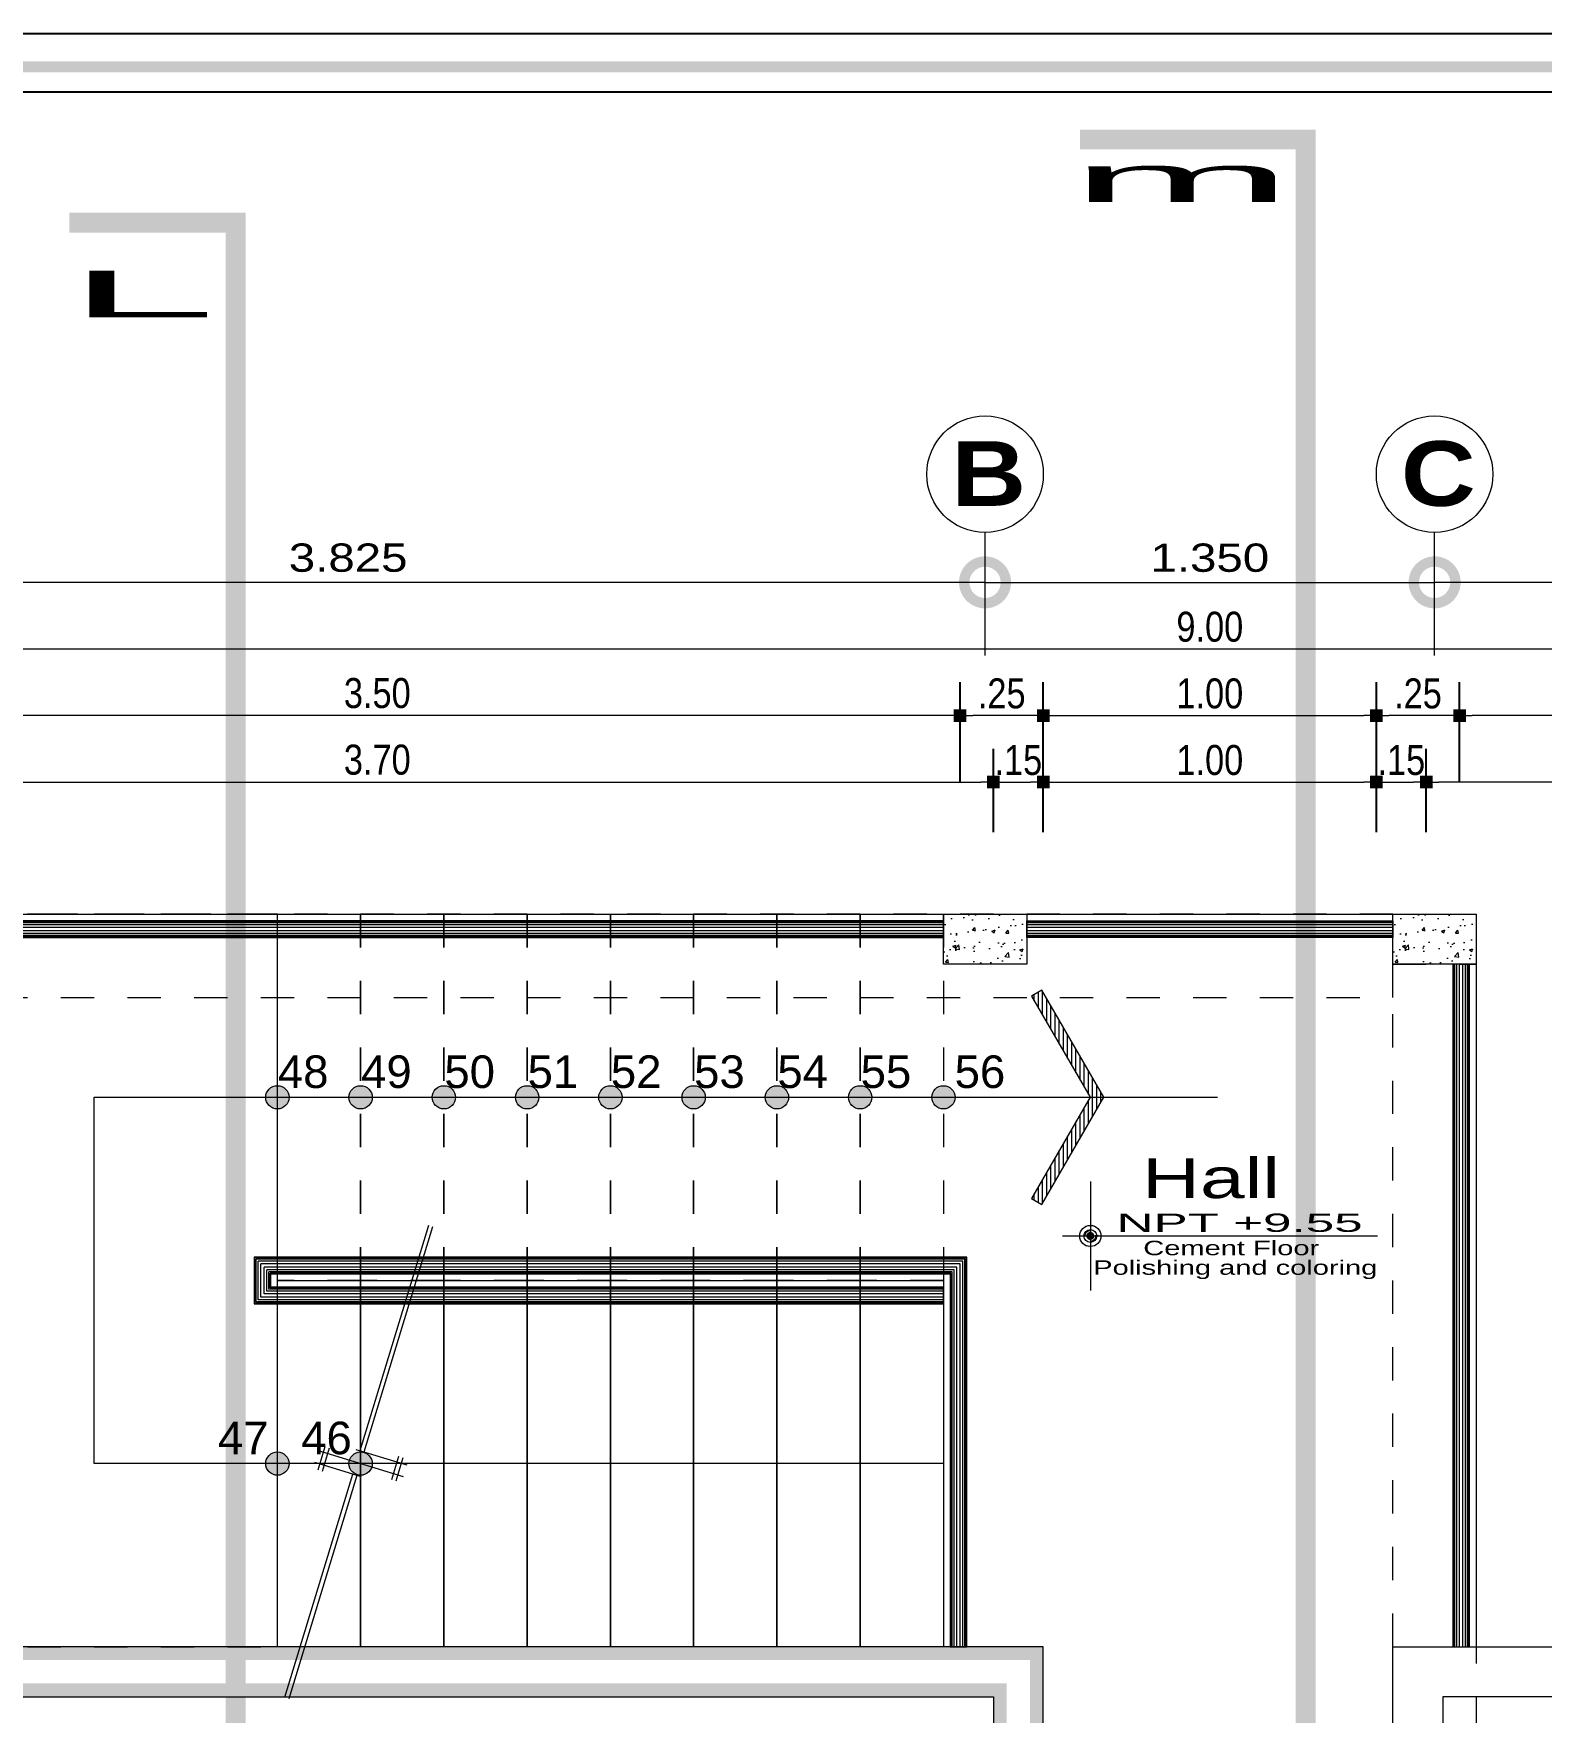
# Model space of a CAD drawing. Header units: millimetres. Extents: x 1555 to 3397, y 790 to 1592.
# Drawn here: x 1743.34 to 1747.86, y 809.64 to 814.68 of the extents above; entities that cross this region are included whole.
import ezdxf
from ezdxf.enums import TextEntityAlignment as Align

# ---------------------------------------------------------------- set-up
doc = ezdxf.new("R2010")
doc.units = ezdxf.units.MM
for name, pattern in [('ACAD_ISO10W100', [18.5, 12, -3, 0.5, -3]), ('CONTINUA', [0]), ('DASHDOT', [1, 0.5, -0.25, 0, -0.25]), ('HIDDEN2', [4.7625, 3.175, -1.5875])]:
    doc.linetypes.add(name, pattern=pattern)
doc.layers.get('0').update_dxf_attribs({"lineweight": 5})
doc.layers.get('Defpoints').update_dxf_attribs({"lineweight": 5})
for name, color, linetype, lineweight in [('0-Columna', 253, 'Continuous', 13), ('0-Hach de Muro Alto', 145, 'Continuous', 5), ('0-Muro Alto', 145, 'Continuous', 5), ('02', 2, 'Continuous', 5), ('BARANDAS', 129, 'Continuous', 9), ('COTA', 250, 'Continuous', 9), ('COTAS', 7, 'Continuous', 9), ('FURNITURE', 155, 'Continuous', 5), ('LINIA DE CORTESITOSSS', 24, 'Continuous', 15), ('MARCO DE MENBRETE', 252, 'Continuous', 25), ('PASOS', 126, 'Continuous', 5), ('SIMBOLO CORTES', 10, 'DASHDOT', 5), ('SOMBRA01', 250, 'Continuous', 20), ('TEXT2', 7, 'Continuous', 9), ('TEXTURA VARIOS', 251, 'Continuous', 9), ('TEXTURAS ACHURADOS', 47, 'Continuous', 5)]:
    doc.layers.add(name, color=color, linetype=linetype, lineweight=lineweight)
for name, color, linetype, lineweight, true_color in [('BARANDA DETALLES', 7, 'Continuous', 13, 0x818979), ('ejes', 7, 'DASHDOT', 5, 0x6c7360), ('ESCALERA', 7, 'Continuous', 9, 0xb55e94), ('FLECHA ESCALERA', 7, 'Continuous', 5, 0xd15129), ('MARCO  LOGITO LM', 7, 'Continuous', 25, 0x5b584a), ('PISO 02', 7, 'Continuous', 15, 0x6b6a56), ('PROYECCION DE VIGA', 7, 'HIDDEN2', 9, 0xd4bc9d), ('TEXTO', 7, 'Continuous', 20, 0x51594d), ('TEXTO CORTES', 7, 'CONTINUA', 9, 0x3d664b), ('TEXTO-PASOS', 7, 'Continuous', 25, 0xb15430)]:
    doc.layers.add(name, color=color, linetype=linetype, lineweight=lineweight, true_color=true_color)
doc.layers.add('LOGO', color=7, linetype='Continuous')
doc.styles.add('A-1', font='swissel.ttf', dxfattribs={"height": 0.075})
doc.styles.add('BLACK', font='', dxfattribs={"height": 0.15})
doc.styles.add('DETALLES', font='techl___.ttf')
doc.styles.add('STYLE1', font='arial.ttf', dxfattribs={"width": 2, "height": 0.065})
doc.styles.add('STYLE1-50EJES', font='swissel.ttf', dxfattribs={"width": 1.2, "height": 0.085})
doc.styles.add('TEXTO-AMBIENTES', font='GOTHIC.TTF', dxfattribs={"width": 1.5, "height": 0.125})
doc.styles.add('TITULO2', font='swissck.ttf')
doc.styles.get('BLACK').set_extended_font_data('Arial Black')
doc.dimstyles.new('50$0', dxfattribs={"dimscale": 0, "dimtxt": 0.09, "dimasz": 0.038, "dimexe": 0.1, "dimexo": 0.05, "dimgap": 0.02, "dimtad": 2, "dimtih": 1, "dimtoh": 1, "dimlfac": -1, "dimzin": 4, "dimdsep": 46, "dimtxsty": 'DETALLES', "dimblk": 'BOXFILLED', "dimcen": 2.5, "dimclrd": 256, "dimclre": 256, "dimclrt": 256, "dimazin": 0, "dimtfac": 1, "dimtmove": 0, "dimatfit": 2, "dimldrblk": 'DOT', "dimfxl": 0.2, "dimfxlon": 1, "dimtolj": 1, "dimtzin": 0, "dimlwd": -1, "dimarcsym": 0})
doc.dimstyles.new('DIM-1-50ejes', dxfattribs={"dimtxt": 0.085, "dimasz": 0.25, "dimexe": 0.15, "dimexo": 0.18, "dimgap": 0.03, "dimtad": 2, "dimtih": 1, "dimtoh": 1, "dimzin": 0, "dimdsep": 46, "dimtxsty": 'STYLE1-50EJES', "dimblk1": 'DOTSMALL', "dimblk2": 'DOTSMALL', "dimsah": 1, "dimcen": 2.75, "dimclrd": 256, "dimclre": 256, "dimclrt": 256, "dimazin": 0, "dimtfac": 1, "dimtix": 1, "dimtmove": 0, "dimatfit": 3, "dimldrblk": 'DOTSMALL', "dimfxl": 1, "dimfxlon": 1, "dimtolj": 1, "dimtzin": 0, "dimlwd": -1, "dimlwe": -1, "dimarcsym": 0})

# ---------------------------------------------------------------- blocks, each defined once
blk = doc.blocks.new('_BOXFILLED')
at = {"color": 0, "linetype": 'ByBlock'}
blk.add_line((-0.5, 0), (-1, 0), dxfattribs=at)
blk.add_solid([(-0.5, 0.5), (0.5, 0.5), (-0.5, -0.5), (0.5, -0.5)], dxfattribs=at)
blk = doc.blocks.new('*D340')
at = {"layer": 'COTA', "lineweight": -2, "transparency": 16777216}
for p, q in [((1742.368, 812.6298), (1742.368, 812.9298)), ((1751.368, 812.6298), (1751.368, 812.9298))]:
    blk.add_line(p, q, dxfattribs=at)
at = {"layer": 'COTA', "transparency": 16777216}
blk.add_line((1742.406, 812.8298), (1751.33, 812.8298), dxfattribs=at)
at = {"layer": 'Defpoints', "color": 0, "transparency": 16777216}
for p in [(1751.368, 812.8298), (1742.368, 812.2299), (1751.368, 812.2299)]:
    blk.add_point(p, dxfattribs=at)
at = {"layer": 'COTA', "transparency": 16777216, "xscale": 0.038, "yscale": 0.038, "zscale": 0.038, "rotation": 180}
blk.add_blockref('_BOXFILLED', (1742.368, 812.8298), dxfattribs=at)
at = {"layer": 'COTA', "transparency": 16777216, "xscale": 0.038, "yscale": 0.038, "zscale": 0.038}
blk.add_blockref('_BOXFILLED', (1751.368, 812.8298), dxfattribs=at)
at = {"layer": 'COTA', "transparency": 16777216, "insert": (1746.868, 812.896), "char_height": 0.09, "attachment_point": 5, "style": 'DETALLES'}
blk.add_mtext('\\A1;9.00', dxfattribs=at)
blk = doc.blocks.new('_Dot')
at = {"layer": '02', "color": 0, "lineweight": -2}
blk.add_line((-0.5, 0), (-1, 0), dxfattribs=at)
at = {"layer": '02', "color": 0, "const_width": 0.5}
blk.add_lwpolyline([(-0.25, 0, 1), (0.25, 0, 1)], format="xyb", close=True, dxfattribs=at)
blk = doc.blocks.new('*D341')
at = {"layer": 'COTA', "lineweight": -2, "transparency": 16777216}
for p, q in [((1747.618, 812.4298), (1747.618, 812.7298)), ((1751.068, 812.4298), (1751.068, 812.7298))]:
    blk.add_line(p, q, dxfattribs=at)
at = {"layer": 'COTA', "transparency": 16777216}
blk.add_line((1751.03, 812.6298), (1747.656, 812.6298), dxfattribs=at)
at = {"layer": 'Defpoints', "color": 0, "transparency": 16777216}
for p in [(1747.618, 812.6298), (1747.618, 812.2299), (1751.068, 812.2299)]:
    blk.add_point(p, dxfattribs=at)
at = {"layer": 'COTA', "transparency": 16777216, "xscale": 0.038, "yscale": 0.038, "zscale": 0.038, "rotation": 180}
blk.add_blockref('_BOXFILLED', (1747.618, 812.6298), dxfattribs=at)
at = {"layer": 'COTA', "transparency": 16777216, "xscale": 0.038, "yscale": 0.038, "zscale": 0.038}
blk.add_blockref('_BOXFILLED', (1751.068, 812.6298), dxfattribs=at)
at = {"layer": 'COTA', "transparency": 16777216, "insert": (1749.343, 812.6968), "char_height": 0.09, "attachment_point": 5, "style": 'DETALLES'}
blk.add_mtext('\\A1;3.45', dxfattribs=at)
blk = doc.blocks.new('*D342')
at = {"layer": 'COTA', "lineweight": -2, "transparency": 16777216}
for p, q in [((1746.118, 812.4298), (1746.118, 812.7298)), ((1746.368, 812.4298), (1746.368, 812.7298))]:
    blk.add_line(p, q, dxfattribs=at)
at = {"layer": 'COTA', "transparency": 16777216}
blk.add_line((1746.33, 812.6298), (1746.156, 812.6298), dxfattribs=at)
at = {"layer": 'Defpoints', "color": 0, "transparency": 16777216}
for p in [(1746.118, 812.6298), (1746.118, 812.2299), (1746.368, 812.2299)]:
    blk.add_point(p, dxfattribs=at)
at = {"layer": 'COTA', "transparency": 16777216, "xscale": 0.038, "yscale": 0.038, "zscale": 0.038, "rotation": 180}
blk.add_blockref('_BOXFILLED', (1746.118, 812.6298), dxfattribs=at)
at = {"layer": 'COTA', "transparency": 16777216, "xscale": 0.038, "yscale": 0.038, "zscale": 0.038}
blk.add_blockref('_BOXFILLED', (1746.368, 812.6298), dxfattribs=at)
at = {"layer": 'COTA', "transparency": 16777216, "insert": (1746.243, 812.6958), "char_height": 0.09, "attachment_point": 5, "style": 'DETALLES'}
blk.add_mtext('\\A1;.25', dxfattribs=at)
blk = doc.blocks.new('*D343')
at = {"layer": 'COTA', "lineweight": -2, "transparency": 16777216}
for p, q in [((1742.618, 812.4298), (1742.618, 812.7298)), ((1746.118, 812.4298), (1746.118, 812.7298))]:
    blk.add_line(p, q, dxfattribs=at)
at = {"layer": 'COTA', "transparency": 16777216}
blk.add_line((1746.08, 812.6298), (1742.656, 812.6298), dxfattribs=at)
at = {"layer": 'Defpoints', "color": 0, "transparency": 16777216}
for p in [(1742.618, 812.6298), (1742.618, 812.2299), (1746.118, 812.2299)]:
    blk.add_point(p, dxfattribs=at)
at = {"layer": 'COTA', "transparency": 16777216, "xscale": 0.038, "yscale": 0.038, "zscale": 0.038, "rotation": 180}
blk.add_blockref('_BOXFILLED', (1742.618, 812.6298), dxfattribs=at)
at = {"layer": 'COTA', "transparency": 16777216, "xscale": 0.038, "yscale": 0.038, "zscale": 0.038}
blk.add_blockref('_BOXFILLED', (1746.118, 812.6298), dxfattribs=at)
at = {"layer": 'COTA', "transparency": 16777216, "insert": (1744.368, 812.6968), "char_height": 0.09, "attachment_point": 5, "style": 'DETALLES'}
blk.add_mtext('\\A1;3.50', dxfattribs=at)
blk = doc.blocks.new('*D346')
at = {"layer": 'COTA', "lineweight": -2, "transparency": 16777216}
for p, q in [((1747.368, 812.4298), (1747.368, 812.7298)), ((1747.618, 812.4298), (1747.618, 812.7298))]:
    blk.add_line(p, q, dxfattribs=at)
at = {"layer": 'COTA', "transparency": 16777216}
blk.add_line((1747.58, 812.6298), (1747.406, 812.6298), dxfattribs=at)
at = {"layer": 'Defpoints', "color": 0, "transparency": 16777216}
for p in [(1747.368, 812.6298), (1747.368, 812.2299), (1747.618, 812.2299)]:
    blk.add_point(p, dxfattribs=at)
at = {"layer": 'COTA', "transparency": 16777216, "xscale": 0.038, "yscale": 0.038, "zscale": 0.038, "rotation": 180}
blk.add_blockref('_BOXFILLED', (1747.368, 812.6298), dxfattribs=at)
at = {"layer": 'COTA', "transparency": 16777216, "xscale": 0.038, "yscale": 0.038, "zscale": 0.038}
blk.add_blockref('_BOXFILLED', (1747.618, 812.6298), dxfattribs=at)
at = {"layer": 'COTA', "transparency": 16777216, "insert": (1747.493, 812.6958), "char_height": 0.09, "attachment_point": 5, "style": 'DETALLES'}
blk.add_mtext('\\A1;.25', dxfattribs=at)
blk = doc.blocks.new('*D347')
at = {"layer": 'COTA', "lineweight": -2, "transparency": 16777216}
for p, q in [((1746.368, 812.4298), (1746.368, 812.7298)), ((1747.368, 812.4298), (1747.368, 812.7298))]:
    blk.add_line(p, q, dxfattribs=at)
at = {"layer": 'COTA', "transparency": 16777216}
blk.add_line((1746.406, 812.6298), (1747.33, 812.6298), dxfattribs=at)
at = {"layer": 'Defpoints', "color": 0, "transparency": 16777216}
for p in [(1747.368, 812.6298), (1746.368, 812.2299), (1747.368, 812.2299)]:
    blk.add_point(p, dxfattribs=at)
at = {"layer": 'COTA', "transparency": 16777216, "xscale": 0.038, "yscale": 0.038, "zscale": 0.038, "rotation": 180}
blk.add_blockref('_BOXFILLED', (1746.368, 812.6298), dxfattribs=at)
at = {"layer": 'COTA', "transparency": 16777216, "xscale": 0.038, "yscale": 0.038, "zscale": 0.038}
blk.add_blockref('_BOXFILLED', (1747.368, 812.6298), dxfattribs=at)
at = {"layer": 'COTA', "transparency": 16777216, "insert": (1746.868, 812.6957), "char_height": 0.09, "attachment_point": 5, "style": 'DETALLES'}
blk.add_mtext('\\A1;1.00', dxfattribs=at)
blk = doc.blocks.new('*D350')
at = {"layer": 'COTA', "lineweight": -2, "transparency": 16777216}
for p, q in [((1742.518, 812.2799), (1742.518, 812.5298)), ((1746.218, 812.2799), (1746.218, 812.5298))]:
    blk.add_line(p, q, dxfattribs=at)
at = {"layer": 'COTA', "transparency": 16777216}
blk.add_line((1742.556, 812.4298), (1746.18, 812.4298), dxfattribs=at)
at = {"layer": 'Defpoints', "color": 0, "transparency": 16777216}
for p in [(1746.218, 812.4298), (1742.518, 812.2299), (1746.218, 812.2299)]:
    blk.add_point(p, dxfattribs=at)
at = {"layer": 'COTA', "transparency": 16777216, "xscale": 0.038, "yscale": 0.038, "zscale": 0.038, "rotation": 180}
blk.add_blockref('_BOXFILLED', (1742.518, 812.4298), dxfattribs=at)
at = {"layer": 'COTA', "transparency": 16777216, "xscale": 0.038, "yscale": 0.038, "zscale": 0.038}
blk.add_blockref('_BOXFILLED', (1746.218, 812.4298), dxfattribs=at)
at = {"layer": 'COTA', "transparency": 16777216, "insert": (1744.368, 812.4968), "char_height": 0.09, "attachment_point": 5, "style": 'DETALLES'}
blk.add_mtext('\\A1;3.70', dxfattribs=at)
blk = doc.blocks.new('*D351')
at = {"layer": 'COTA', "lineweight": -2, "transparency": 16777216}
for p, q in [((1746.218, 812.2799), (1746.218, 812.5298)), ((1746.368, 812.2799), (1746.368, 812.5298))]:
    blk.add_line(p, q, dxfattribs=at)
at = {"layer": 'COTA', "transparency": 16777216}
blk.add_line((1746.256, 812.4298), (1746.33, 812.4298), dxfattribs=at)
at = {"layer": 'Defpoints', "color": 0, "transparency": 16777216}
for p in [(1746.368, 812.4298), (1746.218, 812.2299), (1746.368, 812.2299)]:
    blk.add_point(p, dxfattribs=at)
at = {"layer": 'COTA', "transparency": 16777216, "xscale": 0.038, "yscale": 0.038, "zscale": 0.038, "rotation": 180}
blk.add_blockref('_BOXFILLED', (1746.218, 812.4298), dxfattribs=at)
at = {"layer": 'COTA', "transparency": 16777216, "xscale": 0.038, "yscale": 0.038, "zscale": 0.038}
blk.add_blockref('_BOXFILLED', (1746.368, 812.4298), dxfattribs=at)
at = {"layer": 'COTA', "transparency": 16777216, "insert": (1746.293, 812.4958), "char_height": 0.09, "attachment_point": 5, "style": 'DETALLES'}
blk.add_mtext('\\A1;.15', dxfattribs=at)
blk = doc.blocks.new('*D352')
at = {"layer": 'COTA', "lineweight": -2, "transparency": 16777216}
for p, q in [((1747.368, 812.2799), (1747.368, 812.5298)), ((1747.518, 812.2799), (1747.518, 812.5298))]:
    blk.add_line(p, q, dxfattribs=at)
at = {"layer": 'COTA', "transparency": 16777216}
blk.add_line((1747.406, 812.4298), (1747.48, 812.4298), dxfattribs=at)
at = {"layer": 'Defpoints', "color": 0, "transparency": 16777216}
for p in [(1747.518, 812.4298), (1747.368, 812.2299), (1747.518, 812.2299)]:
    blk.add_point(p, dxfattribs=at)
at = {"layer": 'COTA', "transparency": 16777216, "xscale": 0.038, "yscale": 0.038, "zscale": 0.038, "rotation": 180}
blk.add_blockref('_BOXFILLED', (1747.368, 812.4298), dxfattribs=at)
at = {"layer": 'COTA', "transparency": 16777216, "xscale": 0.038, "yscale": 0.038, "zscale": 0.038}
blk.add_blockref('_BOXFILLED', (1747.518, 812.4298), dxfattribs=at)
at = {"layer": 'COTA', "transparency": 16777216, "insert": (1747.443, 812.4958), "char_height": 0.09, "attachment_point": 5, "style": 'DETALLES'}
blk.add_mtext('\\A1;.15', dxfattribs=at)
blk = doc.blocks.new('*D354')
at = {"layer": 'COTA', "lineweight": -2, "transparency": 16777216}
for p, q in [((1747.518, 812.2799), (1747.518, 812.5298)), ((1751.218, 812.2799), (1751.218, 812.5298))]:
    blk.add_line(p, q, dxfattribs=at)
at = {"layer": 'COTA', "transparency": 16777216}
blk.add_line((1751.18, 812.4298), (1747.556, 812.4298), dxfattribs=at)
at = {"layer": 'Defpoints', "color": 0, "transparency": 16777216}
for p in [(1747.518, 812.4298), (1747.518, 812.2299), (1751.218, 812.2299)]:
    blk.add_point(p, dxfattribs=at)
at = {"layer": 'COTA', "transparency": 16777216, "xscale": 0.038, "yscale": 0.038, "zscale": 0.038, "rotation": 180}
blk.add_blockref('_BOXFILLED', (1747.518, 812.4298), dxfattribs=at)
at = {"layer": 'COTA', "transparency": 16777216, "xscale": 0.038, "yscale": 0.038, "zscale": 0.038}
blk.add_blockref('_BOXFILLED', (1751.218, 812.4298), dxfattribs=at)
at = {"layer": 'COTA', "transparency": 16777216, "insert": (1749.368, 812.4968), "char_height": 0.09, "attachment_point": 5, "style": 'DETALLES'}
blk.add_mtext('\\A1;3.70', dxfattribs=at)
blk = doc.blocks.new('*D355')
at = {"layer": 'COTA', "lineweight": -2, "transparency": 16777216}
for p, q in [((1746.368, 812.2799), (1746.368, 812.5298)), ((1747.368, 812.2799), (1747.368, 812.5298))]:
    blk.add_line(p, q, dxfattribs=at)
at = {"layer": 'COTA', "transparency": 16777216}
blk.add_line((1746.406, 812.4298), (1747.33, 812.4298), dxfattribs=at)
at = {"layer": 'Defpoints', "color": 0, "transparency": 16777216}
for p in [(1747.368, 812.4298), (1746.368, 812.2299), (1747.368, 812.2299)]:
    blk.add_point(p, dxfattribs=at)
at = {"layer": 'COTA', "transparency": 16777216, "xscale": 0.038, "yscale": 0.038, "zscale": 0.038, "rotation": 180}
blk.add_blockref('_BOXFILLED', (1746.368, 812.4298), dxfattribs=at)
at = {"layer": 'COTA', "transparency": 16777216, "xscale": 0.038, "yscale": 0.038, "zscale": 0.038}
blk.add_blockref('_BOXFILLED', (1747.368, 812.4298), dxfattribs=at)
at = {"layer": 'COTA', "transparency": 16777216, "insert": (1746.868, 812.4957), "char_height": 0.09, "attachment_point": 5, "style": 'DETALLES'}
blk.add_mtext('\\A1;1.00', dxfattribs=at)
blk = doc.blocks.new('SC')
for p, q in [((0.0458, 0.1944), (-0.094, 0.2021)), ((0.0473, 0.2203), (-0.0925, 0.2281)), ((-0.0727, -0.046), (-0.0558, 0.2585)), ((-0.0141, -0.2546), (0.0141, 0.2546)), ((-0.0713, -0.0211), (-1.4192, 0.0537)), ((-0.0699, 0.0039), (-1.4178, 0.0786)), ((0.0558, -0.2585), (0.0713, 0.0211)), ((1.4027, -0.1028), (0.0685, -0.0288)), ((1.4041, -0.0779), (0.0699, -0.0039)), ((0.0925, -0.2281), (-0.0473, -0.2203)), ((0.094, -0.2021), (-0.0458, -0.1944))]:
    blk.add_line(p, q)
blk = doc.blocks.new('_DOTSMALL')
at = {"color": 0, "linetype": 'ByBlock', "const_width": 0.5}
blk.add_lwpolyline([(-0.0625, 0, 1), (0.0625, 0, 1)], format="xyb", close=True, dxfattribs=at)
blk = doc.blocks.new('*D606')
at = {"layer": 'COTAS', "transparency": 16777216}
for p, q in [((1747.543, 812.8098), (1747.543, 813.1798)), ((1751.368, 812.8098), (1751.368, 813.1798)), ((1751.368, 813.0298), (1747.543, 813.0298))]:
    blk.add_line(p, q, dxfattribs=at)
at = {"layer": 'Defpoints', "color": 0, "transparency": 16777216}
for p in [(1747.543, 813.0298), (1747.543, 812.6298), (1751.368, 812.6298)]:
    blk.add_point(p, dxfattribs=at)
at = {"layer": 'COTAS', "transparency": 16777216, "xscale": 0.25, "yscale": 0.25, "zscale": 0.25, "rotation": 180}
blk.add_blockref('_DOTSMALL', (1747.543, 813.0298), dxfattribs=at)
at = {"layer": 'COTAS', "transparency": 16777216, "xscale": 0.25, "yscale": 0.25, "zscale": 0.25}
blk.add_blockref('_DOTSMALL', (1751.368, 813.0298), dxfattribs=at)
at = {"layer": 'COTAS', "transparency": 16777216, "insert": (1749.4555, 813.1035), "char_height": 0.085, "attachment_point": 5, "style": 'STYLE1-50EJES'}
blk.add_mtext('\\A1;3.825', dxfattribs=at)
blk = doc.blocks.new('*D607')
at = {"layer": 'COTAS', "transparency": 16777216}
for p, q in [((1742.368, 812.4099), (1742.368, 813.1798)), ((1746.193, 812.8098), (1746.193, 813.1798)), ((1746.193, 813.0298), (1742.368, 813.0298))]:
    blk.add_line(p, q, dxfattribs=at)
at = {"layer": 'Defpoints', "color": 0, "transparency": 16777216}
for p in [(1742.368, 813.0298), (1746.193, 812.6298), (1742.368, 812.2299)]:
    blk.add_point(p, dxfattribs=at)
at = {"layer": 'COTAS', "transparency": 16777216, "xscale": 0.25, "yscale": 0.25, "zscale": 0.25, "rotation": 180}
blk.add_blockref('_DOTSMALL', (1742.368, 813.0298), dxfattribs=at)
at = {"layer": 'COTAS', "transparency": 16777216, "xscale": 0.25, "yscale": 0.25, "zscale": 0.25}
blk.add_blockref('_DOTSMALL', (1746.193, 813.0298), dxfattribs=at)
at = {"layer": 'COTAS', "transparency": 16777216, "insert": (1744.2805, 813.1035), "char_height": 0.085, "attachment_point": 5, "style": 'STYLE1-50EJES'}
blk.add_mtext('\\A1;3.825', dxfattribs=at)
blk = doc.blocks.new('*D608')
at = {"layer": 'COTAS', "transparency": 16777216}
for p, q in [((1746.193, 812.8098), (1746.193, 813.1798)), ((1747.543, 812.8098), (1747.543, 813.1798)), ((1746.193, 813.0298), (1747.543, 813.0298))]:
    blk.add_line(p, q, dxfattribs=at)
at = {"layer": 'Defpoints', "color": 0, "transparency": 16777216}
for p in [(1747.543, 813.0298), (1746.193, 812.6298), (1747.543, 812.6298)]:
    blk.add_point(p, dxfattribs=at)
at = {"layer": 'COTAS', "transparency": 16777216, "xscale": 0.25, "yscale": 0.25, "zscale": 0.25, "rotation": 180}
blk.add_blockref('_DOTSMALL', (1746.193, 813.0298), dxfattribs=at)
at = {"layer": 'COTAS', "transparency": 16777216, "xscale": 0.25, "yscale": 0.25, "zscale": 0.25}
blk.add_blockref('_DOTSMALL', (1747.543, 813.0298), dxfattribs=at)
at = {"layer": 'COTAS', "transparency": 16777216, "insert": (1746.868, 813.1034), "char_height": 0.085, "attachment_point": 5, "style": 'STYLE1-50EJES'}
blk.add_mtext('\\A1;1.350', dxfattribs=at)

msp = doc.modelspace()

# ---------------------------------------------------------------- hatches: boundary and pattern name
at = {"layer": 'FLECHA ESCALERA'}
h = msp.add_hatch(dxfattribs=at)
h.set_pattern_fill('_USER,_O', color=256, scale=0.0125, angle=-90, pattern_type=0)
h.set_pattern_definition([(270, (782.390886, 2362.373432), (0.0125, 0), [])])
h.paths.add_polyline_path([(1746.33281, 811.17933), (1746.36391, 811.16137), (1746.54973, 811.48322), (1746.36391, 811.80507), (1746.33281, 811.78711), (1746.50826, 811.48322)])
at = {"layer": 'PASOS'}
h = msp.add_hatch(color=256, dxfattribs=at)
h.dxf.hatch_style = 1
h.paths.add_polyline_path([(1744.06803, 811.48322), (1744.10303, 811.48322, -0.4142136), (1744.06803, 811.44822)])
h.paths.add_polyline_path([(1744.03303, 811.48322), (1744.06803, 811.48322), (1744.06803, 811.44822, -0.4142136)])
h.paths.add_polyline_path([(1744.06803, 811.51822), (1744.06803, 811.48322), (1744.03303, 811.48322, -0.4142136)])
h.paths.add_polyline_path([(1744.06803, 811.51822, -0.4142136), (1744.10303, 811.48322), (1744.06803, 811.48322)])
h = msp.add_hatch(color=256, dxfattribs=at)
h.dxf.hatch_style = 1
h.paths.add_polyline_path([(1744.31803, 811.48322), (1744.35303, 811.48322, -0.4142136), (1744.31803, 811.44822)])
h.paths.add_polyline_path([(1744.28303, 811.48322), (1744.31803, 811.48322), (1744.31803, 811.44822, -0.4142136)])
h.paths.add_polyline_path([(1744.31803, 811.51822), (1744.31803, 811.48322), (1744.28303, 811.48322, -0.4142136)])
h.paths.add_polyline_path([(1744.31803, 811.51822, -0.4142136), (1744.35303, 811.48322), (1744.31803, 811.48322)])
h = msp.add_hatch(color=256, dxfattribs=at)
h.dxf.hatch_style = 1
h.paths.add_polyline_path([(1744.56803, 811.48322), (1744.60303, 811.48322, -0.4142136), (1744.56803, 811.44822)])
h.paths.add_polyline_path([(1744.53303, 811.48322), (1744.56803, 811.48322), (1744.56803, 811.44822, -0.4142136)])
h.paths.add_polyline_path([(1744.56803, 811.51822), (1744.56803, 811.48322), (1744.53303, 811.48322, -0.4142136)])
h.paths.add_polyline_path([(1744.56803, 811.51822, -0.4142136), (1744.60303, 811.48322), (1744.56803, 811.48322)])
h = msp.add_hatch(color=256, dxfattribs=at)
h.dxf.hatch_style = 1
h.paths.add_polyline_path([(1744.81803, 811.48322), (1744.85303, 811.48322, -0.4142136), (1744.81803, 811.44822)])
h.paths.add_polyline_path([(1744.78303, 811.48322), (1744.81803, 811.48322), (1744.81803, 811.44822, -0.4142136)])
h.paths.add_polyline_path([(1744.81803, 811.51822), (1744.81803, 811.48322), (1744.78303, 811.48322, -0.4142136)])
h.paths.add_polyline_path([(1744.81803, 811.51822, -0.4142136), (1744.85303, 811.48322), (1744.81803, 811.48322)])
h = msp.add_hatch(color=256, dxfattribs=at)
h.dxf.hatch_style = 1
h.paths.add_polyline_path([(1745.06803, 811.48322), (1745.10303, 811.48322, -0.4142136), (1745.06803, 811.44822)])
h.paths.add_polyline_path([(1745.03303, 811.48322), (1745.06803, 811.48322), (1745.06803, 811.44822, -0.4142136)])
h.paths.add_polyline_path([(1745.06803, 811.51822), (1745.06803, 811.48322), (1745.03303, 811.48322, -0.4142136)])
h.paths.add_polyline_path([(1745.06803, 811.51822, -0.4142136), (1745.10303, 811.48322), (1745.06803, 811.48322)])
h = msp.add_hatch(color=256, dxfattribs=at)
h.dxf.hatch_style = 1
h.paths.add_polyline_path([(1745.31803, 811.48322), (1745.35303, 811.48322, -0.4142136), (1745.31803, 811.44822)])
h.paths.add_polyline_path([(1745.28303, 811.48322), (1745.31803, 811.48322), (1745.31803, 811.44822, -0.4142136)])
h.paths.add_polyline_path([(1745.31803, 811.51822), (1745.31803, 811.48322), (1745.28303, 811.48322, -0.4142136)])
h.paths.add_polyline_path([(1745.31803, 811.51822, -0.4142136), (1745.35303, 811.48322), (1745.31803, 811.48322)])
h = msp.add_hatch(color=256, dxfattribs=at)
h.dxf.hatch_style = 1
h.paths.add_polyline_path([(1745.56803, 811.48322), (1745.60303, 811.48322, -0.4142136), (1745.56803, 811.44822)])
h.paths.add_polyline_path([(1745.53303, 811.48322), (1745.56803, 811.48322), (1745.56803, 811.44822, -0.4142136)])
h.paths.add_polyline_path([(1745.56803, 811.51822), (1745.56803, 811.48322), (1745.53303, 811.48322, -0.4142136)])
h.paths.add_polyline_path([(1745.56803, 811.51822, -0.4142136), (1745.60303, 811.48322), (1745.56803, 811.48322)])
h = msp.add_hatch(color=256, dxfattribs=at)
h.dxf.hatch_style = 1
h.paths.add_polyline_path([(1745.81803, 811.48322), (1745.85303, 811.48322, -0.4142136), (1745.81803, 811.44822)])
h.paths.add_polyline_path([(1745.78303, 811.48322), (1745.81803, 811.48322), (1745.81803, 811.44822, -0.4142136)])
h.paths.add_polyline_path([(1745.81803, 811.51822), (1745.81803, 811.48322), (1745.78303, 811.48322, -0.4142136)])
h.paths.add_polyline_path([(1745.81803, 811.51822, -0.4142136), (1745.85303, 811.48322), (1745.81803, 811.48322)])
h = msp.add_hatch(color=256, dxfattribs=at)
h.dxf.hatch_style = 1
h.paths.add_polyline_path([(1746.06803, 811.48322), (1746.10303, 811.48322, -0.4142136), (1746.06803, 811.44822)])
h.paths.add_polyline_path([(1746.03303, 811.48322), (1746.06803, 811.48322), (1746.06803, 811.44822, -0.4142136)])
h.paths.add_polyline_path([(1746.06803, 811.51822), (1746.06803, 811.48322), (1746.03303, 811.48322, -0.4142136)])
h.paths.add_polyline_path([(1746.06803, 811.51822, -0.4142136), (1746.10303, 811.48322), (1746.06803, 811.48322)])
h = msp.add_hatch(color=256, dxfattribs=at)
h.dxf.hatch_style = 1
h.paths.add_polyline_path([(1744.06803, 810.38322), (1744.10303, 810.38322, -0.4142136), (1744.06803, 810.34822)])
h.paths.add_polyline_path([(1744.03303, 810.38322), (1744.06803, 810.38322), (1744.06803, 810.34822, -0.4142136)])
h.paths.add_polyline_path([(1744.06803, 810.41822), (1744.06803, 810.38322), (1744.03303, 810.38322, -0.4142136)])
h.paths.add_polyline_path([(1744.06803, 810.41822, -0.4142136), (1744.10303, 810.38322), (1744.06803, 810.38322)])
h = msp.add_hatch(color=256, dxfattribs=at)
h.dxf.hatch_style = 1
h.paths.add_polyline_path([(1744.31803, 810.38322), (1744.35303, 810.38322, -0.4142136), (1744.31803, 810.34822)])
h.paths.add_polyline_path([(1744.28303, 810.38322), (1744.31803, 810.38322), (1744.31803, 810.34822, -0.4142136)])
h.paths.add_polyline_path([(1744.31803, 810.41822), (1744.31803, 810.38322), (1744.28303, 810.38322, -0.4142136)])
h.paths.add_polyline_path([(1744.31803, 810.41822, -0.4142136), (1744.35303, 810.38322), (1744.31803, 810.38322)])
at = {"layer": 'TEXTURA VARIOS'}
h = msp.add_hatch(color=256, dxfattribs=at)
h.paths.add_polyline_path([(1746.50918, 811.10106), (1746.50918, 811.09856, -0.4142136), (1746.5409, 811.06684), (1746.5434, 811.06684, 0.4142136)])
h.paths.add_polyline_path([(1746.47747, 811.06684), (1746.47497, 811.06684, 0.4142136), (1746.50918, 811.03263), (1746.50918, 811.03513, -0.4142136)])
h = msp.add_hatch(color=256, dxfattribs=at)
h.paths.add_polyline_path([(1746.50918, 811.08106), (1746.50918, 811.08606, 0.4142136), (1746.48997, 811.06684), (1746.49497, 811.06684, -0.4142136)])
h.paths.add_polyline_path([(1746.5284, 811.06684), (1746.5234, 811.06684, -0.4142136), (1746.50918, 811.05263), (1746.50918, 811.04763, 0.4142136)])
h = msp.add_hatch(color=256, dxfattribs=at)
h.paths.add_polyline_path([(1746.50918, 811.05474), (1746.50918, 811.06684), (1746.49708, 811.06684, 0.4142136)])
h.paths.add_polyline_path([(1746.52129, 811.06684), (1746.50918, 811.06684), (1746.50918, 811.05474, 0.4142136)])
h.paths.add_polyline_path([(1746.52129, 811.06684, 0.4142136), (1746.50918, 811.07895), (1746.50918, 811.06684)])
h.paths.add_polyline_path([(1746.50918, 811.06684), (1746.50918, 811.07895, 0.4142136), (1746.49708, 811.06684)])
at = {"layer": 'TEXTURAS ACHURADOS'}
h = msp.add_hatch(dxfattribs=at)
h.set_pattern_fill('CONCRET3', color=256, scale=0.014, angle=360, pattern_type=2)
h.set_pattern_definition([(50, (1815.94364, 761.432205), (0.100416426, -0.0087853), [0.0105, -0.1155]), (355, (1815.94364, 761.43221), (-0.01942519, 0.1053069), [0.0084, -0.0924]), (100.4514, (1815.95201, 761.43147), (0.08099131, 0.09652154), [0.00892363, -0.0981599]), (46.1842, (1815.94364, 761.4602), (0.14941375, -0.02317266), [0.01575, -0.17325]), (96.6356, (1815.95609, 761.45827), (0.13085278, 0.1363765), [0.01338544, -0.14723982]), (351.1842, (1815.94364, 761.4602), (0.13085267, 0.1363766), [0.0126, -0.1386]), (21, (1815.95764, 761.453205), (0.08356699, -0.056366645), [0.0105, -0.1155]), (326, (1815.95764, 761.45321), (0.03406415, 0.10152101), [0.0084, -0.0924]), (71.4514, (1815.96461, 761.44851), (0.11763117, 0.04515427), [0.00892363, -0.0981599]), (37.5, (1815.94364, 761.432205), (0.00170238, 0.04660514), [0, -0.09128, 0, -0.0938, 0, -0.09275]), (7.5, (1815.94364, 761.432205), (0.036829735, 0.05521764), [0, -0.05348, 0, -0.08918, 0, -0.03535]), (327.5, (1815.91242, 761.432205), (0.074735141, -0.003157682), [0, -0.035, 0, -0.1092, 0, -0.1449]), (317.5, (1815.89842, 761.432205), (0.081646064, 0.0140147), [0, -0.0455, 0, -0.07252, 0, -0.1029])])
h.paths.add_polyline_path([(1746.06803, 811.88322), (1746.31803, 811.88322), (1746.31803, 812.03322), (1746.06803, 812.03322)])
h = msp.add_hatch(dxfattribs=at)
h.set_pattern_fill('CONCRET3', color=256, scale=0.014, angle=360, pattern_type=2)
h.set_pattern_definition([(50, (1817.29364, 761.432205), (0.100416426, -0.0087853), [0.0105, -0.1155]), (355, (1817.29364, 761.43221), (-0.01942519, 0.1053069), [0.0084, -0.0924]), (100.4514, (1817.30201, 761.43147), (0.08099131, 0.09652154), [0.00892363, -0.0981599]), (46.1842, (1817.29364, 761.4602), (0.14941375, -0.02317266), [0.01575, -0.17325]), (96.6356, (1817.30609, 761.45827), (0.13085278, 0.1363765), [0.01338544, -0.14723982]), (351.1842, (1817.29364, 761.4602), (0.13085267, 0.1363766), [0.0126, -0.1386]), (21, (1817.30764, 761.453205), (0.08356699, -0.056366645), [0.0105, -0.1155]), (326, (1817.30764, 761.45321), (0.03406415, 0.10152101), [0.0084, -0.0924]), (71.4514, (1817.31461, 761.44851), (0.11763117, 0.04515427), [0.00892363, -0.0981599]), (37.5, (1817.29364, 761.432205), (0.00170238, 0.04660514), [0, -0.09128, 0, -0.0938, 0, -0.09275]), (7.5, (1817.29364, 761.432205), (0.036829735, 0.05521764), [0, -0.05348, 0, -0.08918, 0, -0.03535]), (327.5, (1817.26242, 761.432205), (0.074735141, -0.003157682), [0, -0.035, 0, -0.1092, 0, -0.1449]), (317.5, (1817.24842, 761.432205), (0.081646064, 0.0140147), [0, -0.0455, 0, -0.07252, 0, -0.1029])])
h.paths.add_polyline_path([(1747.41803, 811.88322), (1747.66803, 811.88322), (1747.66803, 812.03322), (1747.41803, 812.03322)])

# ---------------------------------------------------------------- linework, layer by layer
at = {"layer": '0-Columna'}
for points in [[(1746.31803, 812.03322), (1746.31803, 811.88322), (1746.06803, 811.88322), (1746.06803, 812.03322)], [(1747.66803, 812.03322), (1747.66803, 811.88322), (1747.41803, 811.88322), (1747.41803, 812.03322)]]:
    msp.add_lwpolyline(points, close=True, dxfattribs=at)
at = {"layer": '0-Hach de Muro Alto', "const_width": 0.04}
msp.add_lwpolyline([(1742.38803, 808.85322), (1742.49803, 808.85322), (1742.49803, 809.70322), (1746.23803, 809.70322), (1746.23803, 808.94088), (1746.34803, 808.94088), (1746.34803, 809.81322), (1742.49803, 809.81322), (1742.49803, 811.76322), (1742.38803, 811.76322)], close=True, dxfattribs=at)
at = {"layer": '0-Muro Alto'}
msp.add_lwpolyline([(1742.36803, 808.83322), (1742.51803, 808.83322), (1742.51803, 809.68322), (1746.21803, 809.68322), (1746.21803, 808.92088), (1746.36803, 808.92088), (1746.36803, 809.83322), (1742.51803, 809.83322), (1742.51803, 811.78322), (1742.36803, 811.78322), (1742.36803, 808.83322)], dxfattribs=at)
msp.add_lwpolyline([(1747.41803, 809.83322), (1751.36803, 809.83322), (1751.36803, 809.83322), (1751.36803, 808.83322), (1751.21803, 808.83322), (1751.21803, 809.68322), (1747.56803, 809.68322), (1747.56803, 808.83322), (1747.41803, 808.83322)], close=True, dxfattribs=at)
at = {"layer": 'BARANDA DETALLES'}
for p, q in [((1746.06803, 812.01122), (1742.61803, 812.01122)), ((1746.06803, 812.00722), (1742.61803, 812.00722)), ((1746.06803, 812.00122), (1742.61803, 812.00122)), ((1746.06803, 811.99322), (1742.61803, 811.99322)), ((1746.06803, 811.98322), (1742.61803, 811.98322)), ((1746.06803, 811.97522), (1742.61803, 811.97522)), ((1747.41803, 812.01122), (1746.31803, 812.01122)), ((1747.41803, 812.00722), (1746.31803, 812.00722)), ((1747.41803, 812.00122), (1746.31803, 812.00122)), ((1747.41803, 811.99322), (1746.31803, 811.99322)), ((1747.41803, 811.98322), (1746.31803, 811.98322)), ((1747.41803, 811.97522), (1746.31803, 811.97522)), ((1746.06803, 811.96922), (1742.61803, 811.96922)), ((1746.06803, 811.96522), (1742.61803, 811.96522)), ((1747.41803, 811.96922), (1746.31803, 811.96922)), ((1747.41803, 811.96522), (1746.31803, 811.96522)), ((1747.60003, 809.83322), (1747.60003, 811.88322)), ((1747.60403, 809.83322), (1747.60403, 811.88322)), ((1747.61003, 809.83322), (1747.61003, 811.88322)), ((1747.61803, 809.83322), (1747.61803, 811.88322)), ((1747.62803, 809.83322), (1747.62803, 811.88322)), ((1747.63603, 809.83322), (1747.63603, 811.88322)), ((1747.64203, 809.83322), (1747.64203, 811.88322)), ((1747.64603, 809.83322), (1747.64603, 811.88322)), ((1746.13603, 811.00122), (1744.00003, 811.00122)), ((1744.00003, 810.86522), (1744.00003, 811.00122)), ((1746.13203, 810.99722), (1744.00403, 810.99722)), ((1744.00403, 810.86922), (1744.00403, 810.99722)), ((1746.12603, 810.99122), (1744.01003, 810.99122)), ((1744.01003, 810.87522), (1744.01003, 810.99122)), ((1746.11803, 810.98322), (1744.01803, 810.98322)), ((1744.01803, 810.88322), (1744.01803, 810.98322)), ((1746.10803, 810.97322), (1744.02803, 810.97322)), ((1744.02803, 810.89322), (1744.02803, 810.97322)), ((1746.10003, 810.96522), (1744.03603, 810.96522)), ((1744.03603, 810.90122), (1744.03603, 810.96522)), ((1746.10003, 809.83322), (1746.10003, 810.96522)), ((1746.10803, 809.83322), (1746.10803, 810.97322)), ((1746.11803, 809.83322), (1746.11803, 810.98322)), ((1746.12603, 809.83322), (1746.12603, 810.99122)), ((1746.13203, 809.83322), (1746.13203, 810.99722)), ((1746.13603, 809.83322), (1746.13603, 811.00122)), ((1746.09403, 810.95922), (1744.04203, 810.95922)), ((1744.04203, 810.90722), (1744.04203, 810.95922)), ((1746.09003, 810.95522), (1744.04603, 810.95522)), ((1744.04603, 810.91122), (1744.04603, 810.95522)), ((1746.09003, 809.83322), (1746.09003, 810.95522)), ((1746.09403, 809.83322), (1746.09403, 810.95922)), ((1746.06803, 810.86522), (1744.00003, 810.86522)), ((1746.06803, 810.86922), (1744.00403, 810.86922)), ((1746.06803, 810.87522), (1744.01003, 810.87522)), ((1746.06803, 810.88322), (1744.01803, 810.88322)), ((1746.06803, 810.89322), (1744.02803, 810.89322)), ((1746.06803, 810.90122), (1744.03603, 810.90122)), ((1746.06803, 810.90722), (1744.04203, 810.90722)), ((1746.06803, 810.91122), (1744.04603, 810.91122))]:
    msp.add_line(p, q, dxfattribs=at)
at = {"layer": 'BARANDAS'}
for points in [[(1742.61803, 811.96322), (1746.06803, 811.96322), (1746.06803, 812.01322), (1742.61803, 812.01322)], [(1746.31803, 812.01322), (1747.41803, 812.01322), (1747.41803, 811.96322), (1746.31803, 811.96322)], [(1747.59803, 809.83322), (1747.64803, 809.83322), (1747.64803, 811.88322), (1747.59803, 811.88322)], [(1746.08803, 810.95322), (1746.08803, 809.83322), (1746.13803, 809.83322), (1746.13803, 811.00322), (1743.99803, 811.00322), (1743.99803, 810.86322), (1746.06803, 810.86322), (1746.06803, 810.91322), (1744.04803, 810.91322), (1744.04803, 810.95322), (1746.08803, 810.95322)]]:
    msp.add_lwpolyline(points, close=True, dxfattribs=at)
at = {"layer": 'ejes', "color": 8, "linetype": 'Continuous', "lineweight": 0}
for centre in [(1746.19303, 813.35483), (1747.54303, 813.35483)]:
    msp.add_circle(centre, 0.175, dxfattribs=at)
at = {"layer": 'ESCALERA', "linetype": 'HIDDEN2', "ltscale": 0.03}
for points in [[(1744.06803, 812.03322), (1742.61803, 812.03322), (1742.61803, 811.78322), (1742.51803, 811.78322), (1742.51803, 809.83322), (1744.06803, 809.83322)], [(1744.06803, 812.03322), (1744.31803, 812.03322), (1744.31803, 810.93322), (1744.06803, 810.93322)], [(1744.31803, 812.03322), (1744.56803, 812.03322), (1744.56803, 810.93322), (1744.31803, 810.93322)], [(1744.56803, 812.03322), (1744.81803, 812.03322), (1744.81803, 810.93322), (1744.56803, 810.93322)], [(1744.81803, 812.03322), (1745.06803, 812.03322), (1745.06803, 810.93322), (1744.81803, 810.93322)], [(1745.06803, 812.03322), (1745.31803, 812.03322), (1745.31803, 810.93322), (1745.06803, 810.93322)], [(1745.31803, 812.03322), (1745.56803, 812.03322), (1745.56803, 810.93322), (1745.31803, 810.93322)], [(1745.56803, 812.03322), (1745.81803, 812.03322), (1745.81803, 810.93322), (1745.56803, 810.93322)], [(1745.81803, 812.03322), (1746.06803, 812.03322), (1746.06803, 810.93322), (1745.81803, 810.93322)]]:
    msp.add_lwpolyline(points, close=True, dxfattribs=at)
at = {"layer": 'ESCALERA'}
for points in [[(1744.06803, 810.93322), (1744.31803, 810.93322), (1744.31803, 809.83322), (1744.06803, 809.83322)], [(1744.31803, 810.93322), (1744.56803, 810.93322), (1744.56803, 809.83322), (1744.31803, 809.83322)], [(1744.56803, 810.93322), (1744.81803, 810.93322), (1744.81803, 809.83322), (1744.56803, 809.83322)], [(1744.81803, 810.93322), (1745.06803, 810.93322), (1745.06803, 809.83322), (1744.81803, 809.83322)], [(1745.06803, 810.93322), (1745.31803, 810.93322), (1745.31803, 809.83322), (1745.06803, 809.83322)], [(1745.31803, 810.93322), (1745.56803, 810.93322), (1745.56803, 809.83322), (1745.31803, 809.83322)], [(1745.56803, 810.93322), (1745.81803, 810.93322), (1745.81803, 809.83322), (1745.56803, 809.83322)], [(1745.81803, 810.93322), (1746.06803, 810.93322), (1746.06803, 809.83322), (1745.81803, 809.83322)]]:
    msp.add_lwpolyline(points, close=True, dxfattribs=at)
at = {"layer": 'FLECHA ESCALERA', "ltscale": 0.5}
msp.add_lwpolyline([(1746.33281, 811.17933), (1746.36391, 811.16137), (1746.54973, 811.48322), (1746.36391, 811.80507), (1746.33281, 811.78711), (1746.50826, 811.48322)], close=True, dxfattribs=at)
at = {"layer": 'FLECHA ESCALERA'}
msp.add_lwpolyline([(1746.06803, 810.38322), (1743.51803, 810.38322), (1743.51803, 811.48322), (1746.89082, 811.48322), (1746.89082, 811.48322)], dxfattribs=at)
at = {"layer": 'FURNITURE', "linetype": 'Continuous'}
msp.add_line((1742.51803, 809.68322), (1744.21803, 809.68322), dxfattribs=at)
at = {"layer": 'LOGO'}
msp.add_lwpolyline([(1740.13696, 793.95061), (1740.13696, 814.67797), (1769.27663, 814.67797), (1769.27663, 793.95061)], close=True, dxfattribs=at)
at = {"layer": 'MARCO  LOGITO LM', "ltscale": 0.8, "const_width": 0.03358}
msp.add_lwpolyline([(1769.17663, 814.57797), (1769.17663, 794.05061), (1740.23696, 794.05061), (1740.23696, 814.57797)], close=True, dxfattribs=at)
at = {"layer": 'MARCO DE MENBRETE'}
msp.add_lwpolyline([(1769.10163, 814.50297), (1769.10163, 794.12561), (1740.31196, 794.12561), (1740.31196, 814.50297)], close=True, dxfattribs=at)
at = {"layer": 'PASOS', "ltscale": 0.5}
for centre in [(1744.06803, 811.48322), (1744.31803, 811.48322), (1744.56803, 811.48322), (1744.81803, 811.48322), (1745.06803, 811.48322), (1745.31803, 811.48322), (1745.56803, 811.48322), (1745.81803, 811.48322), (1746.06803, 811.48322), (1744.06803, 810.38322), (1744.31803, 810.38322)]:
    msp.add_circle(centre, 0.035, dxfattribs=at)
at = {"layer": 'PISO 02', "ltscale": 0.03}
msp.add_lwpolyline([(1742.51803, 812.03322), (1747.66803, 812.03322), (1747.66803, 809.83322)], dxfattribs=at)
at = {"layer": 'PROYECCION DE VIGA', "linetype": 'HIDDEN2', "ltscale": 0.03}
for points in [[(1742.61803, 811.78322), (1747.41803, 811.78322), (1747.41803, 812.03322), (1742.61803, 812.03322)], [(1747.66803, 808.83322), (1747.41803, 808.83322), (1747.41803, 811.88322), (1747.66803, 811.88322)]]:
    msp.add_lwpolyline(points, close=True, dxfattribs=at)
at = {"layer": 'SIMBOLO CORTES', "linetype": 'ACAD_ISO10W100', "ltscale": 0.07, "const_width": 0.05972}
for points in [[(1746.47797, 814.35998), (1747.15553, 814.35998), (1747.15553, 799.03325), (1746.48002, 799.03325)], [(1743.44303, 814.1102), (1743.94303, 814.1102), (1743.94303, 799.03325), (1743.44303, 799.03325)]]:
    msp.add_lwpolyline(points, dxfattribs=at)
at = {"layer": 'SOMBRA01'}
for p, q in [((1746.5334, 811.06684), (1746.5234, 811.06684)), ((1746.5234, 811.06684), (1746.5284, 811.06684)), ((1746.5334, 811.06684), (1746.5434, 811.06684)), ((1746.5384, 811.06684), (1746.5434, 811.06684))]:
    msp.add_line(p, q, dxfattribs=at)
for radius in [0.03172, 0.01922]:
    msp.add_circle((1746.50918, 811.06684), radius, dxfattribs=at)
at = {"layer": 'TEXTURA VARIOS', "ltscale": 0.8}
for p, q in [((1746.50918, 811.2308), (1746.50918, 810.90288)), ((1746.50918, 811.2308), (1746.50918, 810.90288)), ((1746.42513, 811.06684), (1747.17014, 811.06684)), ((1746.43839, 811.06684), (1747.37155, 811.06684))]:
    msp.add_line(p, q, dxfattribs=at)

# ---------------------------------------------------------------- block references
at = {"layer": 'LINIA DE CORTESITOSSS', "ltscale": 0.5, "xscale": 0.5242756355256347, "yscale": 0.5242756355256347, "zscale": 0.5242756355256347, "rotation": 256.2355279841658}
msp.add_blockref('SC', (1744.31803, 810.38322), dxfattribs=at)

# ---------------------------------------------------------------- texts
at = {"layer": 'ejes', "linetype": 'Continuous', "lineweight": 0, "style": 'BLACK'}
for s, p in [('B', (1746.09182, 813.25949)), ('C', (1747.44182, 813.25949))]:
    msp.add_text(s, height=0.19424, dxfattribs=at).set_placement(p)
at = {"layer": 'TEXT2', "style": 'TEXTO-AMBIENTES', "width": 1.5}
for s, height, p in [('Hall', 0.12, (1746.87198, 811.24047)), ('Cement Floor ', 0.0434746, (1746.9444, 811.03075)), ('Polishing and coloring', 0.0434746, (1746.9444, 810.97203))]:
    msp.add_text(s, height=height, dxfattribs=at).set_placement(p, align=Align.MIDDLE_CENTER)
at = {"layer": 'TEXTO', "linetype": 'Continuous', "ltscale": 0.5, "insert": (1746.95747, 811.13414), "char_height": 0.055, "width": 0.8281509, "attachment_point": 2, "style": 'STYLE1'}
msp.add_mtext('NPT +9.55', dxfattribs=at)
at = {"layer": 'TEXTO CORTES', "linetype": 'Continuous', "style": 'TITULO2', "width": 5}
for s, p in [('m', (1746.44947, 814.17221)), ('L', (1743.4376, 813.82591))]:
    msp.add_text(s, height=0.13994, dxfattribs=at).set_placement(p)
at = {"layer": 'TEXTO-PASOS', "style": 'A-1'}
for s, p in [('48', (1744.0694, 811.51126)), ('49', (1744.3194, 811.51126)), ('50', (1744.5694, 811.51126)), ('51', (1744.8194, 811.51126)), ('52', (1745.0694, 811.51126)), ('53', (1745.3194, 811.51126)), ('54', (1745.5694, 811.51126)), ('55', (1745.8194, 811.51126)), ('56', (1746.10165, 811.51126)), ('47', (1743.88949, 810.41126)), ('46', (1744.13949, 810.41126))]:
    msp.add_text(s, height=0.097851, dxfattribs=at).set_placement(p)

# ---------------------------------------------------------------- dimensions: what is measured, and where the dimension line sits
at = {"layer": 'COTA'}
for base, p1, p2, override, picture, middle in [((1751.36803, 812.82983), (1742.36803, 812.22986), (1751.36803, 812.22986), {"dimscale": 1}, '*D340', (1746.86803, 812.89601)), ((1747.51803, 812.42983), (1751.21803, 812.22986), (1747.51803, 812.22986), {"dimscale": 1, "dimtmove": 1}, '*D354', (1749.36803, 812.4968))]:
    dim = msp.add_linear_dim(base=base, p1=p1, p2=p2, dimstyle='50$0', override=override, dxfattribs=at)
    dim.commit()
    dim.dimension.update_dxf_attribs({"geometry": picture, "text_midpoint": middle})
for base, p1, p2, picture, middle in [((1742.61803, 812.62983), (1746.11803, 812.22986), (1742.61803, 812.22986), '*D343', (1744.36803, 812.6968)), ((1746.11803, 812.62983), (1746.36803, 812.22986), (1746.11803, 812.22986), '*D342', (1746.24303, 812.69582)), ((1747.36803, 812.62983), (1746.36803, 812.22986), (1747.36803, 812.22986), '*D347', (1746.86803, 812.69575)), ((1747.36803, 812.62983), (1747.61803, 812.22986), (1747.36803, 812.22986), '*D346', (1747.49303, 812.69582)), ((1747.61803, 812.62983), (1751.06803, 812.22986), (1747.61803, 812.22986), '*D341', (1749.34303, 812.6968)), ((1746.21803, 812.42983), (1742.51803, 812.22986), (1746.21803, 812.22986), '*D350', (1744.36803, 812.4968)), ((1747.36803, 812.42983), (1746.36803, 812.22986), (1747.36803, 812.22986), '*D355', (1746.86803, 812.49575))]:
    dim = msp.add_linear_dim(base=base, p1=p1, p2=p2, angle=180, dimstyle='50$0', override={"dimscale": 1, "dimtmove": 1}, dxfattribs=at)
    dim.commit()
    dim.dimension.update_dxf_attribs({"geometry": picture, "text_midpoint": middle})
for base, p1, p2, picture, middle in [((1746.36803, 812.42983), (1746.21803, 812.22986), (1746.36803, 812.22986), '*D351', (1746.29303, 812.42983)), ((1747.51803, 812.42983), (1747.36803, 812.22986), (1747.51803, 812.22986), '*D352', (1747.44303, 812.42983))]:
    dim = msp.add_linear_dim(base=base, p1=p1, p2=p2, angle=180, dimstyle='50$0', override={"dimscale": 1, "dimtmove": 1}, dxfattribs=at)
    dim.commit()
    dim.dimension.update_dxf_attribs({"geometry": picture, "text_midpoint": middle, "dimtype": 160})
at = {"layer": 'COTAS'}
for base, p1, p2, picture, middle in [((1742.36803, 813.02983), (1746.19303, 812.62983), (1742.36803, 812.22986), '*D607', (1744.28053, 813.10351)), ((1747.54303, 813.02983), (1746.19303, 812.62983), (1747.54303, 812.62983), '*D608', (1746.86803, 813.10345)), ((1747.54303, 813.02983), (1751.36803, 812.62983), (1747.54303, 812.62983), '*D606', (1749.45553, 813.10351))]:
    dim = msp.add_linear_dim(base=base, p1=p1, p2=p2, dimstyle='DIM-1-50ejes', override={"dimdec": 3, "dimtmove": 1}, dxfattribs=at)
    dim.commit()
    dim.dimension.update_dxf_attribs({"geometry": picture, "text_midpoint": middle})

doc.saveas('drawing.dxf')
